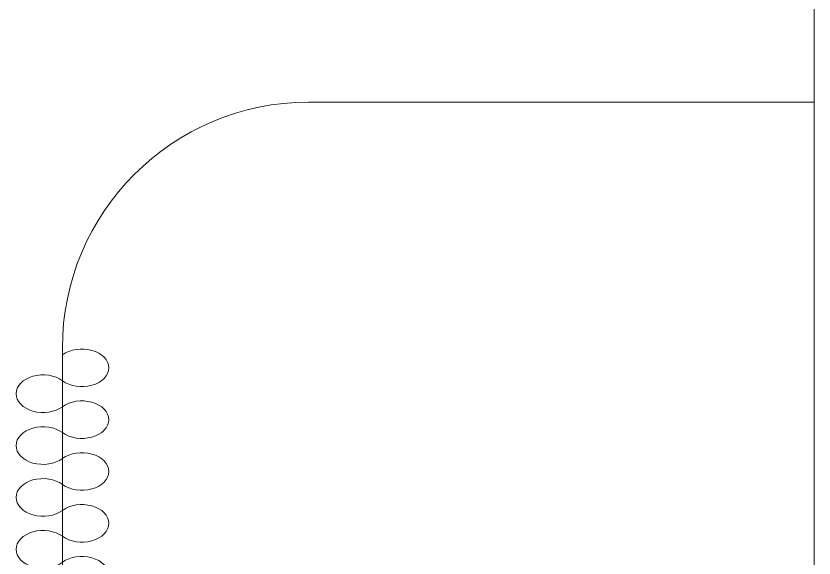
# Model space of a CAD drawing. Header units: millimetres. Extents: x -2143172 to 5255, y -610845 to 279739.
# Drawn here: x -1070477 to -1068857, y -587267 to -586166 of the extents above; entities that cross this region are included whole.
import ezdxf

# ---------------------------------------------------------------- set-up
doc = ezdxf.new("R2010")
doc.units = ezdxf.units.MM
doc.header["$LTSCALE"] = 30
doc.layers.get('0').update_dxf_attribs({"lineweight": 5})
doc.layers.add('LOADING', color=163, linetype='Continuous', lineweight=5)
doc.layers.add('Walls', color=32, linetype='Continuous', lineweight=5)

# ---------------------------------------------------------------- blocks, each defined once
blk = doc.blocks.new('CURTAIN')
for centre, start, end in [((-0.3386, 0.0395), 313.5684, 226.4316), ((-0.1881, 0.0395), 313.5684, 226.4316), ((-0.0376, 0.0395), 313.5684, 226.4316), ((0.1129, 0.0395), 313.5684, 226.4316), ((0.2633, 0.0395), 313.5684, 226.4316), ((0.4138, 0.0395), 313.5684, 226.4316), ((0.5643, 0.0395), 313.5684, 226.4316), ((0.7148, 0.0395), 313.5684, 226.4316), ((0.8653, 0.0395), 313.5684, 226.4316), ((0.0376, -0.0395), 133.5684, 46.4316), ((0.1881, -0.0395), 133.5684, 46.4316), ((0.3386, -0.0395), 133.5684, 46.4316), ((0.4891, -0.0395), 133.5684, 46.4316), ((0.6396, -0.0395), 133.5684, 46.4316), ((0.79, -0.0395), 133.5684, 46.4316), ((0.9405, -0.0395), 133.5684, 46.4316), ((-0.4138, -0.0395), 133.5684, 46.4316), ((-0.2633, -0.0395), 133.5684, 46.4316), ((-0.1129, -0.0395), 133.5684, 46.4316)]:
    blk.add_arc(centre, 0.0546, start, end)

msp = doc.modelspace()

# ---------------------------------------------------------------- linework, layer by layer
at = {"layer": 'LOADING'}
msp.add_line((-1069883.1, -586340.8, 0.1), (-1068857, -586340.8, 0.1), dxfattribs=at)
at = {"layer": 'LOADING', "extrusion": (-2.24007e-05, -9.13278e-07, 1)}
for p in [(-1070383.1, -586840.8, 0.1), (-1070383.1, -586899.3, 0.1)]:
    msp.add_line(p, (-1070383.1, -588340.8, 0.1), dxfattribs=at)
msp.add_arc((-1069883.1, -586840.8, 24.6), 500, 90, 180, dxfattribs=at)
at = {"layer": 'Walls'}
msp.add_line((-1068857, -584368.1, 0.2), (-1068857, -588368.1, 0.2), dxfattribs=at)

# ---------------------------------------------------------------- block references
at = {"layer": 'LOADING', "extrusion": (2.23994e-05, 9.13341e-07, -1), "xscale": -699.9999999767344, "yscale": 1000.000000000003, "zscale": 1000.000000000003, "rotation": 270.0140952242026}
msp.add_blockref('CURTAIN', (1070383.1, -587538.8, -24.6), dxfattribs=at)

doc.saveas('drawing.dxf')
